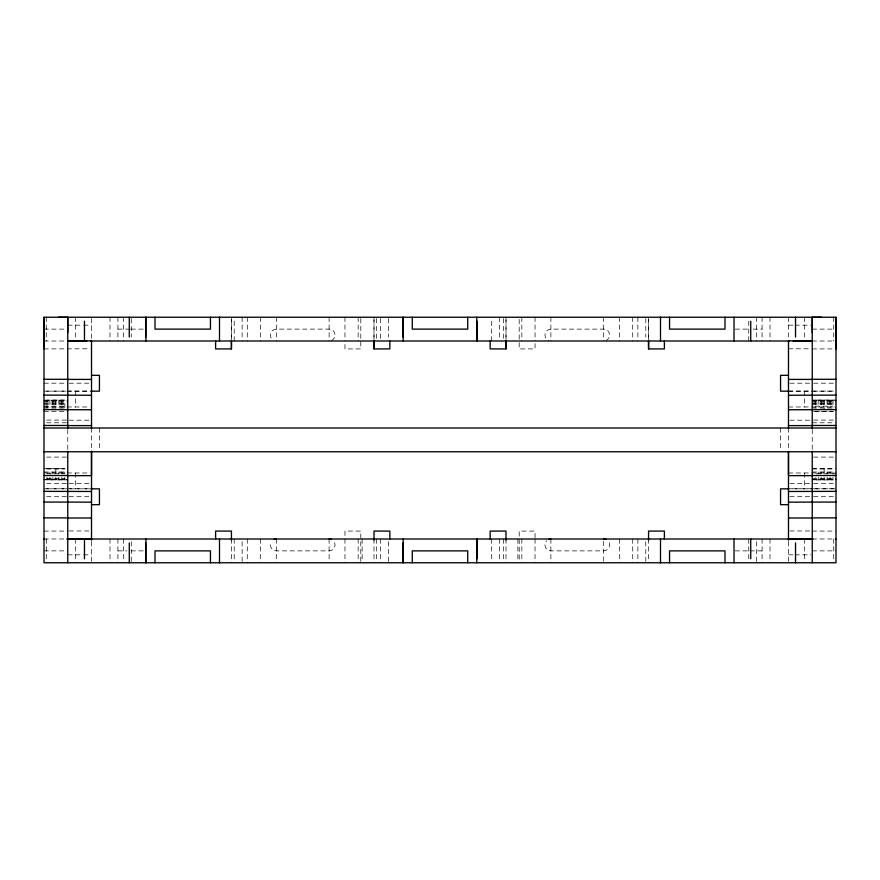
<?xml version="1.0" encoding="UTF-8"?>
<svg xmlns="http://www.w3.org/2000/svg" width="880" height="880" viewBox="0 0 880 880"><rect width="100%" height="100%" fill="white"/><g stroke="black" fill="none" stroke-linecap="round" stroke-linejoin="round"><path stroke-width="0.66" stroke-dasharray="4.4 3.3" d="M231.44 339.68L231.44 318.56M374 339.68L374 318.56M506 339.68L506 318.56M648.56 339.68L648.56 318.56M67.76 325.16L82.28 325.16M83.6 325.16L91.52 325.16M788.48 325.16L793.76 325.16M795.08 325.16L810.92 325.16M44 329.12L66.572 329.12M117.92 329.12L130.064 329.12M131.109 329.12L144.793 329.12M735.207 329.12L748.891 329.12M753.082 329.12L762.08 329.12M812.24 329.12L836 329.12M44 341L67.76 341M812.24 341L836 341M44 348.92L90.2 348.799M788.48 348.799L810.92 348.799M812.24 348.92L836 348.92M44 383.185L66.44 383.185M69.08 383.185L90.2 383.185M789.8 383.185L810.92 383.185M813.56 383.185L836 383.185M44 391.105L91.52 391.105M788.48 391.105L812.24 391.105M813.56 391.105L836 391.105M46.706 391.16L65.637 391.16M66.99 391.16L90.2 391.16M788.48 391.16L810.92 391.16M811.657 391.16L833.294 391.16M44 400.18L67.76 400.18M44 400.4L67.76 400.4M812.24 400.4L836 400.4M44 400.719L67.76 400.719M812.24 400.719L836 400.719M44 401.632L67.76 401.632M812.24 401.632L836 401.632M44 402.875L67.76 402.875M812.24 402.875L836 402.875M44 403.546L64.79 403.546M812.24 403.546L833.03 403.546M44 404.426L67.76 404.426M812.24 404.426L836 404.426M44 406.186L67.76 406.186M815.21 406.186L833.03 406.186M44 406.945L90.2 407M788.48 407L836 406.945M44 407.99L67.76 407.99M812.24 407.99L836 407.99M44 411.411L67.76 411.411M815.21 411.411L833.03 411.411M813.56 411.411L836 411.411M46.64 420.079L67.76 420.079M813.56 420.079L836 420.079M69.08 420.2L90.2 420.2M789.8 420.2L810.92 420.2M46.64 422.785L67.76 422.785M812.24 422.785L836 422.785M46.64 457.105L67.76 457.105M813.56 457.105L836 457.105M44 468.578L66.44 468.578M46.97 468.578L64.79 468.578M812.24 468.578L836 468.578M46.596 469.018L64.79 469.018M812.24 469.018L833.03 469.018M44 472.01L67.76 472.01M812.24 472.01L836 472.01M44 472.945L90.2 473M788.48 473L836 472.945M836 473.814L815.21 473.814L815.21 472.01M46.97 478.368L64.79 478.368M812.24 478.368L836 478.368M44 479.281L67.76 479.281M812.24 479.281L836 479.281M44 479.6L67.76 479.6M812.24 479.6L836 479.6M812.24 479.809L836 479.809M46.64 483.439L67.76 483.439M813.56 483.439L836 483.439M69.08 483.56L91.52 483.56M789.8 483.56L812.24 483.56M44 488.785L91.52 488.785M812.24 488.785L788.48 488.785L813.01 488.84M813.56 488.785L836 488.785L814.363 488.84M46.706 488.84L90.2 488.84M46.64 496.705L67.76 496.705M69.08 496.705L90.2 496.705M789.8 496.705L810.92 496.705M813.56 496.705L836 496.705M69.08 530.959L90.2 530.959M789.8 530.959L810.92 530.959M44 531.08L67.76 531.08M812.24 531.08L836 531.08M44 539L67.76 539M812.24 539L836 539M44 550.88L66.572 550.88M117.92 550.88L126.918 550.88M131.109 550.88L144.793 550.88M735.207 550.88L748.891 550.88M749.936 550.88L762.08 550.88M812.24 550.88L836 550.88M67.76 554.84L82.28 554.84M83.6 554.84L91.52 554.84M788.48 554.84L793.76 554.84M795.08 554.84L810.92 554.84M833.734 317.24L833.734 341M833.734 539L833.734 562.76M833.03 400.081L833.03 407.99M833.03 472.01L833.03 473.814M833.03 477.125L833.03 479.919L815.21 479.919L815.21 477.125M830.06 400.081L830.06 407.99M830.06 472.01L830.06 473.814M830.06 477.125L830.06 479.919M827.09 400.081L827.09 407.99M827.09 472.01L827.09 473.814M827.09 477.125L827.09 479.919M824.12 400.081L824.12 408.804M824.12 468.578L824.12 473.814M824.12 477.125L824.12 479.919M821.15 400.081L821.15 407.99M821.15 472.01L821.15 473.814M821.15 477.125L821.15 479.919M818.18 400.081L818.18 407.99M818.18 472.01L818.18 473.814M818.18 477.125L818.18 479.919M815.21 400.081L815.21 407.99M812.24 429.473L812.24 450.241M804.32 317.24L804.32 341M804.32 391.16L804.32 407M804.32 473L804.32 488.84M804.32 539L804.32 562.76M788.48 317.24L788.48 339.196M788.48 427.999L788.48 450.439M788.48 541.563L788.48 561.44M780.56 427.999L780.56 450.439M770 317.24L770 341M770 539L770 562.76M762.08 317.24L762.08 341M762.08 539L762.08 562.76M756.668 317.24L756.668 341M756.668 541.64L756.668 562.76M748.748 321.2L748.748 341M748.748 539L748.748 561.44M648.56 317.24L648.56 341M648.56 539L648.56 562.76M645.788 318.56L645.788 337.04M645.788 541.64L645.788 562.76M637.868 317.24L637.868 341M637.868 539L637.868 562.76M632.72 317.24L632.72 341M632.72 539L632.72 562.76M619.52 317.24L619.52 341M619.52 539L619.52 562.76M603.68 317.24L603.68 341M603.68 541.376L603.68 561.44M550.88 317.24L550.88 341M550.88 539L550.88 562.76M535.04 317.24L535.04 341M535.04 343.64L535.04 348.92L519.2 348.92L519.2 318.56M535.04 537.68L535.04 531.08L519.2 531.08L519.2 561.44M535.04 539L535.04 562.76M521.84 317.24L521.84 341M521.84 539L521.84 562.76M517.88 539L517.88 561.572M506 317.24L506 341M506 539L506 562.76M503.36 318.56L503.36 341M503.36 539L503.36 561.44M499.4 317.24L499.4 339.68M499.4 539L499.4 561.44M491.48 321.2L491.48 341M491.48 539L491.48 561.44M388.52 318.56L388.52 337.04M388.52 541.64L388.52 562.76M380.6 318.56L380.6 341M380.6 539L380.6 562.76M376.64 318.56L376.64 341M376.64 539L376.64 561.44M374 317.24L374 341M374 539L374 562.76M362.12 539L362.12 561.572M360.8 318.56L360.8 348.92L344.96 348.92L344.96 343.64M360.8 561.44L360.8 531.08L344.96 531.08L344.96 537.68M358.16 317.24L358.16 341M358.16 539L358.16 562.76M344.96 317.24L344.96 341M344.96 539L344.96 562.76M329.12 317.24L329.12 341M329.12 539L329.12 561.572M276.32 317.24L276.32 341M276.32 539L276.32 562.76M260.48 317.24L260.48 341M260.48 539L260.48 562.76M247.28 317.24L247.28 341M247.28 539L247.28 562.76M242.132 317.24L242.132 341M242.132 541.64L242.132 562.76M234.212 321.2L234.212 341M234.212 539L234.212 561.44M231.44 317.24L231.44 341M231.44 539L231.44 562.76M131.252 318.56L131.252 337.04M131.252 541.64L131.252 562.76M123.332 317.24L123.332 341M123.332 539L123.332 562.76M117.92 317.24L117.92 341M117.92 539L117.92 562.76M110 317.24L110 341M110 539L110 562.76M99.44 427.999L99.44 450.439M91.52 318.56L91.52 339.196M91.52 427.999L91.52 451.759M91.52 541.563L91.52 561.44M75.68 317.24L75.68 341M75.68 391.16L75.68 407M75.68 473L75.68 488.84M75.68 539L75.68 562.76M67.76 429.517L67.76 450.241M64.79 407.99L64.79 400.081L46.97 400.081L46.97 407.99M64.79 472.01L64.79 473.814L46.97 473.814L46.97 472.01M64.79 477.125L64.79 479.919M61.82 400.081L61.82 407.99M61.82 472.01L61.82 473.814M61.82 477.125L61.82 479.919M58.85 400.081L58.85 407.99M58.85 472.01L58.85 473.814M58.85 477.125L58.85 479.919M55.88 400.081L55.88 407.99M55.88 468.589L55.88 474.584M55.88 477.125L55.88 479.919M52.91 400.081L52.91 407.99M52.91 472.01L52.91 473.814M52.91 477.125L52.91 479.919M49.94 400.081L49.94 407.99M49.94 472.01L49.94 473.814M49.94 477.125L49.94 479.919M46.97 477.125L46.97 479.919M46.266 317.24L46.266 341M46.266 539L46.266 562.76M331.309 340.582A5.94 5.94 0 0 0 329.12 329.12L276.32 329.12A5.94 5.94 0 0 0 272.118 339.262M605.869 340.582A5.94 5.94 0 0 0 603.68 329.12L550.88 329.12A5.94 5.94 0 0 0 548.691 340.582M334.642 542.751A5.94 5.94 0 0 1 329.12 550.88L276.32 550.88A5.94 5.94 0 0 1 270.798 542.751M609.202 542.751A5.94 5.94 0 0 1 603.68 550.88L550.88 550.88A5.94 5.94 0 0 1 546.678 540.738M836 400.081L812.24 400.081L836 400.18M67.76 479.809L44 479.809L67.76 479.919"/><path stroke-width="1.32" d="M44 348.92L44 317.24L836 317.24L836 562.76L44 562.76L44 317.24M67.76 332.574L67.76 317.24L58.52 317.24M91.52 451.88L91.52 475.64L67.76 475.64M231.44 348.92L231.44 341L231.44 348.92L215.6 348.92L215.6 341M374 348.92L374 341L374 348.92L389.84 348.92L389.84 341M506 348.92L506 341L506 348.92L490.16 348.92L490.16 341M648.56 348.92L648.56 341L648.56 348.92L664.4 348.92L664.4 341M788.48 451.88L788.48 475.64L812.24 475.64M812.24 332.574L812.24 317.24L821.48 317.24M836 348.92L836 317.24M44 539.099L44.572 539M836 539.099L835.428 539M67.76 340.879L91.52 340.879L91.52 428.318M812.24 340.879L788.48 340.879L788.48 428.318M44.572 341L44 340.901M67.76 341L86.812 341M90.816 341L789.184 341M793.188 341L812.24 341M835.428 341L836 340.901M91.52 375.32L99.44 375.32L99.44 391.16L91.322 391.16M788.48 375.32L780.56 375.32L780.56 391.16L788.678 391.16M44 379.28L67.76 379.28M812.24 379.28L836 379.28M67.76 379.401L91.52 379.401M788.48 379.401L812.24 379.401M44 395.12L91.52 395.241M836 395.12L788.48 395.241M44 409.64L91.52 409.761M788.48 409.761L836 409.64M44 425.48L67.76 425.48M812.24 425.48L836 425.48M67.76 425.601L91.52 425.601M788.48 425.601L812.24 425.601M44 427.999L836 427.999M44 451.759L836 451.759M44 475.519L67.76 475.519M812.24 475.519L836 475.519M91.322 488.84L99.44 488.84L99.44 504.68L91.52 504.68M788.678 488.84L780.56 488.84L780.56 504.68L788.48 504.68M44 491.359L91.52 491.48M836 491.359L788.48 491.48M44 502.04L91.52 502.161M788.48 502.161L836 502.04M44 517.88L67.76 517.88M812.24 517.88L836 517.88M67.76 518.001L91.52 518.001M788.48 518.001L812.24 518.001M67.76 538.879L91.52 538.879M788.48 538.879L812.24 538.879M66.759 539L813.241 539M812.24 317.24L812.24 428.307M812.24 451.176L812.24 562.76M795.531 317.24L795.531 337.04M795.531 542.96L795.531 562.76M788.48 451.297L788.48 540.232M750.739 321.2L750.739 341M750.739 539L750.739 558.8M734.03 317.24L734.03 341M734.03 539L734.03 562.76M724.988 317.24L724.988 329.12L669.548 329.12L669.548 317.24M724.988 562.76L724.988 550.88L669.548 550.88L669.548 562.76M664.4 539L664.4 531.08L648.56 531.08L648.56 540.32M660.506 317.24L660.506 341M660.506 539L660.506 562.76M506 540.32L506 531.08L490.16 531.08L490.16 539M477.092 321.2L477.092 341M477.092 539L477.092 558.8M476.762 317.24L476.762 341M476.762 539L476.762 562.76M467.72 317.24L467.72 329.12L412.28 329.12L412.28 317.24M467.72 562.76L467.72 550.88L412.28 550.88L412.28 562.76M403.238 317.24L403.238 341M403.238 539L403.238 562.76M402.908 317.24L402.908 337.04M402.908 542.96L402.908 562.76M389.84 539L389.84 531.08L374 531.08L374 540.32M231.44 540.32L231.44 531.08L215.6 531.08L215.6 539M219.494 317.24L219.494 341M219.494 539L219.494 562.76M210.452 317.24L210.452 329.12L155.012 329.12L155.012 317.24M210.452 562.76L210.452 550.88L155.012 550.88L155.012 562.76M145.97 317.24L145.97 341M145.97 539L145.97 562.76M145.64 317.24L145.64 337.04M145.64 542.96L145.64 562.76M129.272 317.24L129.272 337.04M129.272 542.96L129.272 562.76M91.52 451.11L91.52 540.232M84.469 321.2L84.469 341M84.469 539L84.469 558.8M67.76 317.24L67.76 428.307M67.76 451.176L67.76 562.76M274.131 539.418A5.94 5.94 0 0 1 276.32 539M329.12 539A5.94 5.94 0 0 1 331.309 539.418M548.691 539.418A5.94 5.94 0 0 1 550.88 539M603.68 539A5.94 5.94 0 0 1 605.869 539.418"/></g></svg>
